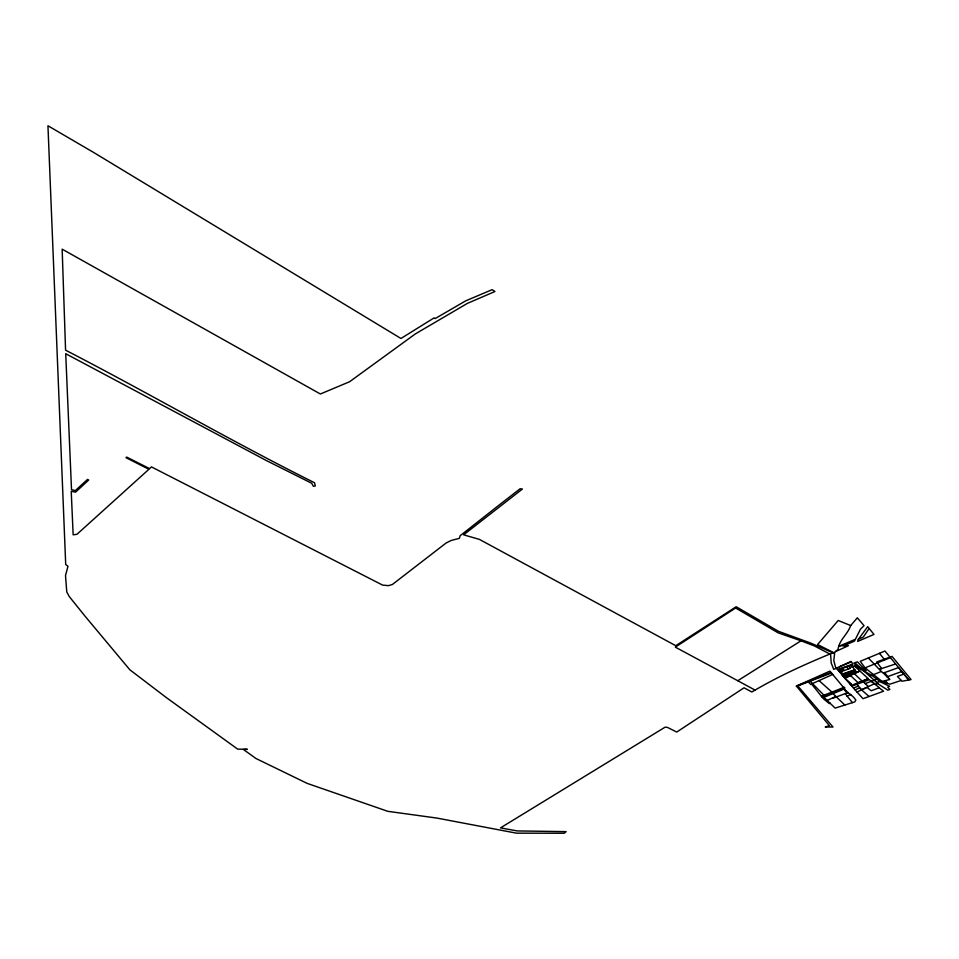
<?xml version="1.0" encoding="UTF-8"?>
<svg xmlns="http://www.w3.org/2000/svg" width="959" height="959" viewBox="0 0 959 959"><rect width="100%" height="100%" fill="white"/><g stroke="black" fill="none" stroke-linecap="round" stroke-linejoin="round"><path stroke-width="1.44" d="M850.681 625.544C847.768 634.295 839.137 639.977 838.082 649.303L834.054 652.851L817.583 644.532L838.214 620.485L850.681 625.544L857.334 617.8L864.035 625.64L860.415 629.248L854.493 641.091L843.908 645.743M858.341 639.305L857.61 641.427L873.985 634.426L867.703 626.671L858.341 639.305L863.352 636.992L869.106 628.529M800.993 640.804L778.037 632.784L735.625 607.994L675.316 647.133L737.759 680.734L800.993 640.804L814.503 645.982L830.614 654.47L831.225 663.005L833.707 669.382L835.9 668.399L833.791 660.571L834.594 653.57L810.751 643.093L778.456 631.31L736.188 606.723L675.783 645.707L479.392 539.378L463.605 534.834L522.427 489.018L520.138 488.742L497.457 506.364L460.08 535.793L459.409 538.311L451.15 540.48L446.139 542.974L392.411 584.463L388.563 585.649L382.641 585.122L151.462 466.901L149.568 468.615L126.66 457.083L126.013 457.683L148.909 469.299L76.972 534.295L73.148 534.822L71.23 491.356L75.569 492.135L88.707 480.003L87.509 479.416L75.377 490.576L71.517 489.713L65.715 353.715L266.506 460.62L311.711 483.264L313.341 486.273L315.295 485.961L314.552 482.749C230.556 440.888 149.101 393.298 65.572 350.179L62.155 249.16L320.366 393.993L349.591 381.742L415.331 333.924L467.441 303.356L494.952 291.512L492.147 289.654L465.726 300.838L435.146 318.58L434.127 317.873L400.958 338.479L93.754 152.529L47.95 125.761L65.703 564.491L67.969 566.278L65.512 575.544L66.77 591.943L69.3 596.606L85.315 616.505L129.801 669.754L166.734 697.876L237.712 749.147L247.35 749.303L243.394 749.447L255.909 758.473L307.108 783.359L387.808 811.326L436.741 818.051L516.433 833.155L564.252 833.239L566.122 831.633L517.213 830.926L500.502 827.881L665.15 727.15L667.452 727.401L676.73 732.065L744.04 687.795L751.856 691.99C777.641 676.622 805.081 664.191 832.82 652.839M830.122 703.079L829.331 703.582L823.433 698.775L811.71 684.175L810.787 684.486L808.281 681.885L831.489 672.99L843.56 687.495C846.282 692.937 852.911 694.807 855.86 700.178L854.733 701.916L835.145 708.114L823.961 697.313L844.388 688.934M856.998 692.002L866.984 687.447L871.275 690.78L879.343 687.699L874.476 683.755L861.614 689.689L856.819 684.33L851.772 686.093L844.807 678.169L850.681 675.735L858.161 682.76L868.255 678.672L854.361 665.918L852.875 666.457L851.508 664.587M827.149 700.382L835.888 696.474L844.867 705.045M823.961 695.239L810.127 681.166L797.804 685.925L832.999 727.042L825.255 726.97L829.403 725.651L796.378 686.081L829.835 671.132L831.489 672.99M869.825 676.359L871.779 675.352L881.081 682.245L889.568 686.284L887.734 687.243L889.892 689.473L887.794 690.156L878.66 684.235L863.879 670.952M862.321 669.25L863.819 668.531L866.085 670.797L855.668 665.474L854.061 662.969L857.454 661.854L863.819 668.531M852.431 674.393L850.13 675.46L850.681 675.735M837.363 669.454L852.899 664.119L851.065 661.386L836.38 668.171L844.627 677.977L859.708 671.096L854.229 673.578L862.141 681.166M835.421 651.652L848.439 645.683L838.945 645.803M851.4 661.878L839.521 666.721M812.393 683.587L832.748 674.417M796.378 686.081L831.021 672.463M884.666 672.583L898.475 667.608L908.796 679.967L884.977 651.017L860.259 661.314L865.042 667.86L882.04 681.417L889.844 679.499L884.666 672.583L883.335 673.05L881.285 671.468L868.327 657.958M851.772 686.093L855.056 689.857L859.372 687.975L869.082 696.498L883.575 691.211L879.115 687.795M865.042 667.86L890.3 657.67M840 645.791L854.721 639.569M845.251 693.609L847.061 696.078L850.801 694.544M873.158 674.812L881.285 671.468M868.255 678.672L851.268 685.517M822.115 697.121L844.891 687.927L844.244 687.219L821.419 696.246M844.004 688.286L832.748 692.83L819.022 680.59M877.773 683.575L875.423 684.51L869.345 679.667L856.819 684.33M853.474 688.011L858.173 686.212M832.88 698.26L848.044 692.566M865.222 683.563L877.173 679.164M883.335 673.05L887.039 676.838L901.748 671.516M869.082 696.498L862.992 698.691L855.056 689.857M903.917 674.105L897.408 676.443L902.035 681.238L911.05 679.559L892.062 656.412L876.718 661.926L881.657 668.543L879.667 669.202L895.442 664.012M843.704 689.233L845.898 690.756M850.297 684.414L851.46 684.019L844.807 678.169M840.468 670.832L843.177 669.897L842.11 668.483M849.806 667.62L852.515 666.697M842.793 673.925L854.817 669.802M882.04 681.417L885.828 683.072L887.075 682.652L885.253 680.83M901.184 680.458L890.012 684.139L885.828 683.072M876.562 682.388L880.134 681.573M737.759 680.734L755.081 690.108M854.361 665.918L871.779 675.352M871.359 681.298L874.476 683.755M854.781 662.729L862.069 669.106M863.424 681.837L868.375 686.584M887.039 676.838L889.293 679.08M833.203 693.741L835.888 696.474M845.287 690.959L847.121 692.913M884.689 659.804L879.403 653.343M847.061 696.078L852.455 702.635M840.42 669.07L842.05 671.24M843.992 673.841L845.61 675.999M839.413 669.418L844.124 675.699L856.135 671.588L851.472 665.27L838.346 669.778L839.976 671.947L850.333 668.399L848.715 666.217M842.493 668.351L844.112 670.533M846.054 673.134L847.672 675.304M846.629 666.925L848.259 669.106M850.189 671.72L851.808 673.889M848.128 672.427L849.734 674.597M852.263 671.012L853.87 673.182M854.337 670.305L841.93 674.549L843.548 676.706L855.943 672.475L854.337 670.305"/></g></svg>
